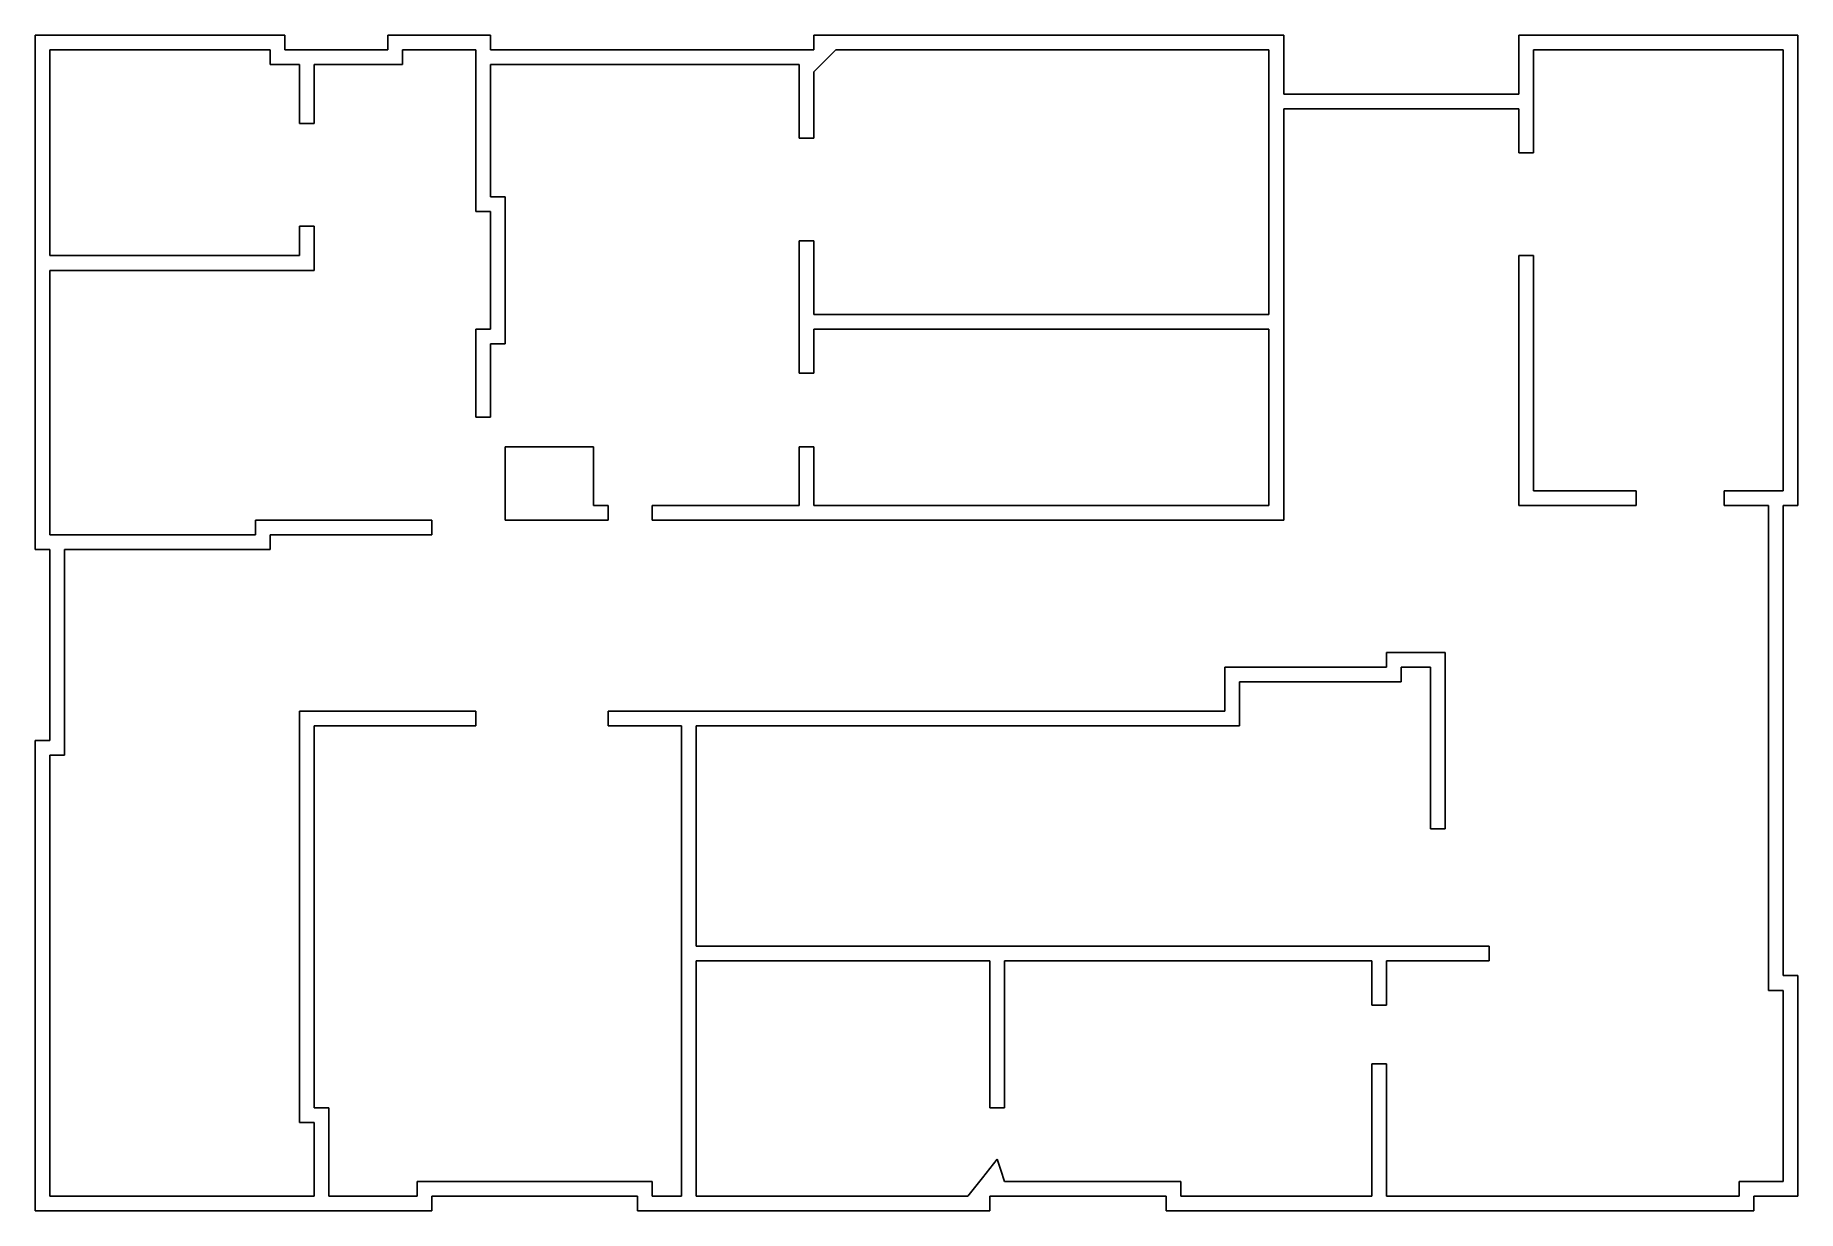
# Model space of a CAD drawing. Extents: x -42.3 to 42.3, y -28.2 to 28.2.
import ezdxf

# ---------------------------------------------------------------- set-up
doc = ezdxf.new("R2010")
doc.units = 0
doc.layers.get('0').update_dxf_attribs({"linetype": 'CONTINUOUS'})

msp = doc.modelspace()

# ---------------------------------------------------------------- linework, layer by layer
at = {"color": 0}
for p, q in [((-36.3361, 28.2222), (-42.3333, 28.2222)), ((-42.3333, 28.2222), (-42.3333, 15.875)), ((-30.3389, 28.2222), (-36.3361, 28.2222)), ((-30.3389, 27.8694), (-30.3389, 28.2222)), ((-22.9306, 28.2222), (-25.4, 28.2222)), ((-25.4, 28.2222), (-25.4, 27.8694)), ((-20.4611, 28.2222), (-22.9306, 28.2222)), ((-20.4611, 27.8694), (-20.4611, 28.2222)), ((6.35, 28.2222), (-4.93889, 28.2222)), ((-4.93889, 28.2222), (-4.93889, 27.8694)), ((17.6389, 28.2222), (6.35, 28.2222)), ((17.6389, 26.8111), (17.6389, 28.2222)), ((35.6306, 28.2222), (28.9278, 28.2222)), ((28.9278, 28.2222), (28.9278, 26.8111)), ((42.3333, 28.2222), (35.6306, 28.2222)), ((42.3333, 16.9333), (42.3333, 28.2222)), ((-41.6278, 22.5778), (-41.6278, 27.5167)), ((-41.6278, 27.5167), (-36.3361, 27.5167)), ((-36.3361, 27.5167), (-31.0444, 27.5167)), ((-31.0444, 27.5167), (-31.0444, 27.1639)), ((-31.0444, 27.1639), (-31.0444, 26.8111)), ((-30.3389, 27.5167), (-30.3389, 27.8694)), ((-27.8694, 27.5167), (-30.3389, 27.5167)), ((-25.4, 27.5167), (-27.8694, 27.5167)), ((-25.4, 27.8694), (-25.4, 27.5167)), ((-24.6944, 27.1639), (-24.6944, 27.5167)), ((-24.6944, 27.5167), (-22.9306, 27.5167)), ((-24.6944, 26.8111), (-24.6944, 27.1639)), ((-22.9306, 27.5167), (-21.1667, 27.5167)), ((-21.1667, 27.5167), (-21.1667, 23.6361)), ((-20.4611, 27.5167), (-20.4611, 27.8694)), ((-12.7, 27.5167), (-20.4611, 27.5167)), ((-4.93889, 27.5167), (-12.7, 27.5167)), ((-4.93889, 27.8694), (-4.93889, 27.5167)), ((-4.40972, 26.9875), (-3.88056, 27.5167)), ((-3.88056, 27.5167), (6.52639, 27.5167)), ((6.52639, 27.5167), (16.9333, 27.5167)), ((16.9333, 27.5167), (16.9333, 21.1667)), ((29.6333, 25.0472), (29.6333, 27.5167)), ((29.6333, 27.5167), (35.6306, 27.5167)), ((35.6306, 27.5167), (41.6278, 27.5167)), ((41.6278, 27.5167), (41.6278, 16.9333)), ((-31.0444, 26.8111), (-30.3389, 26.8111)), ((-30.3389, 26.8111), (-29.6333, 26.8111)), ((-29.6333, 26.8111), (-29.6333, 25.4)), ((-28.9278, 25.4), (-28.9278, 26.8111)), ((-28.9278, 26.8111), (-26.8111, 26.8111)), ((-26.8111, 26.8111), (-24.6944, 26.8111)), ((-20.4611, 23.6361), (-20.4611, 26.8111)), ((-20.4611, 26.8111), (-13.0528, 26.8111)), ((-13.0528, 26.8111), (-5.64444, 26.8111)), ((-5.64444, 26.8111), (-5.64444, 25.0472)), ((-4.93889, 26.4583), (-4.40972, 26.9875)), ((-4.93889, 24.8708), (-4.93889, 26.4583)), ((17.6389, 25.4), (17.6389, 26.8111)), ((28.9278, 26.8111), (28.9278, 25.4)), ((-29.6333, 25.4), (-29.6333, 23.9889)), ((-28.9278, 23.9889), (-28.9278, 25.4)), ((23.2833, 25.4), (17.6389, 25.4)), ((28.9278, 25.4), (23.2833, 25.4)), ((-5.64444, 25.0472), (-5.64444, 23.2833)), ((-4.93889, 23.2833), (-4.93889, 24.8708)), ((17.6389, 14.8167), (17.6389, 24.6944)), ((17.6389, 24.6944), (23.2833, 24.6944)), ((23.2833, 24.6944), (28.9278, 24.6944)), ((28.9278, 24.6944), (28.9278, 23.6361)), ((29.6333, 22.5778), (29.6333, 25.0472)), ((-29.6333, 23.9889), (-29.2806, 23.9889)), ((-29.2806, 23.9889), (-28.9278, 23.9889)), ((-21.1667, 23.6361), (-21.1667, 19.7556)), ((-20.4611, 20.4611), (-20.4611, 23.6361)), ((-5.64444, 23.2833), (-5.29167, 23.2833)), ((-5.29167, 23.2833), (-4.93889, 23.2833)), ((28.9278, 23.6361), (28.9278, 22.5778)), ((-41.6278, 17.6389), (-41.6278, 22.5778)), ((28.9278, 22.5778), (29.2806, 22.5778)), ((29.2806, 22.5778), (29.6333, 22.5778)), ((16.9333, 21.1667), (16.9333, 14.8167)), ((-20.1083, 20.4611), (-20.4611, 20.4611)), ((-19.7556, 20.4611), (-20.1083, 20.4611)), ((-19.7556, 16.9333), (-19.7556, 20.4611)), ((-21.1667, 19.7556), (-20.8139, 19.7556)), ((-20.8139, 19.7556), (-20.4611, 19.7556)), ((-20.4611, 19.7556), (-20.4611, 16.9333)), ((-29.2806, 19.05), (-29.6333, 19.05)), ((-29.6333, 19.05), (-29.6333, 18.3444)), ((-28.9278, 19.05), (-29.2806, 19.05)), ((-28.9278, 17.9917), (-28.9278, 19.05)), ((-29.6333, 18.3444), (-29.6333, 17.6389)), ((-28.9278, 16.9333), (-28.9278, 17.9917)), ((-5.29167, 18.3444), (-5.64444, 18.3444)), ((-5.64444, 18.3444), (-5.64444, 15.1694)), ((-4.93889, 18.3444), (-5.29167, 18.3444)), ((-4.93889, 16.5806), (-4.93889, 18.3444)), ((-35.6306, 17.6389), (-41.6278, 17.6389)), ((-29.6333, 17.6389), (-35.6306, 17.6389)), ((29.2806, 17.6389), (28.9278, 17.6389)), ((28.9278, 17.6389), (28.9278, 11.6417)), ((29.6333, 17.6389), (29.2806, 17.6389)), ((29.6333, 11.9944), (29.6333, 17.6389)), ((-41.6278, 10.5833), (-41.6278, 16.9333)), ((-41.6278, 16.9333), (-35.2778, 16.9333)), ((-35.2778, 16.9333), (-28.9278, 16.9333)), ((-20.4611, 16.9333), (-20.4611, 14.1111)), ((-19.7556, 13.4056), (-19.7556, 16.9333)), ((-4.93889, 14.8167), (-4.93889, 16.5806)), ((41.6278, 16.9333), (41.6278, 6.35)), ((42.3333, 5.64444), (42.3333, 16.9333)), ((-42.3333, 15.875), (-42.3333, 3.52778)), ((-5.64444, 15.1694), (-5.64444, 11.9944)), ((5.99722, 14.8167), (-4.93889, 14.8167)), ((16.9333, 14.8167), (5.99722, 14.8167)), ((17.6389, 4.93889), (17.6389, 14.8167)), ((-20.8139, 14.1111), (-21.1667, 14.1111)), ((-21.1667, 14.1111), (-21.1667, 11.9944)), ((-20.4611, 14.1111), (-20.8139, 14.1111)), ((-4.93889, 13.0528), (-4.93889, 14.1111)), ((-4.93889, 14.1111), (5.99722, 14.1111)), ((5.99722, 14.1111), (16.9333, 14.1111)), ((16.9333, 14.1111), (16.9333, 9.87778)), ((-20.4611, 11.6417), (-20.4611, 13.4056)), ((-20.4611, 13.4056), (-20.1083, 13.4056)), ((-20.1083, 13.4056), (-19.7556, 13.4056)), ((-4.93889, 11.9944), (-4.93889, 13.0528)), ((-21.1667, 11.9944), (-21.1667, 9.87778)), ((-5.64444, 11.9944), (-5.29167, 11.9944)), ((-5.29167, 11.9944), (-4.93889, 11.9944)), ((29.6333, 6.35), (29.6333, 11.9944)), ((-20.4611, 9.87778), (-20.4611, 11.6417)), ((28.9278, 11.6417), (28.9278, 5.64444)), ((-41.6278, 4.23333), (-41.6278, 10.5833)), ((-21.1667, 9.87778), (-20.8139, 9.87778)), ((-20.8139, 9.87778), (-20.4611, 9.87778)), ((16.9333, 9.87778), (16.9333, 5.64444)), ((-17.6389, 8.46667), (-19.7556, 8.46667)), ((-19.7556, 8.46667), (-19.7556, 6.70278)), ((-15.5222, 8.46667), (-17.6389, 8.46667)), ((-15.5222, 7.05556), (-15.5222, 8.46667)), ((-5.29167, 8.46667), (-5.64444, 8.46667)), ((-5.64444, 8.46667), (-5.64444, 7.05556)), ((-4.93889, 8.46667), (-5.29167, 8.46667)), ((-4.93889, 7.05556), (-4.93889, 8.46667)), ((-15.5222, 5.64444), (-15.5222, 7.05556)), ((-5.64444, 7.05556), (-5.64444, 5.64444)), ((-4.93889, 5.64444), (-4.93889, 7.05556)), ((-19.7556, 6.70278), (-19.7556, 4.93889)), ((32.1028, 6.35), (29.6333, 6.35)), ((34.5722, 6.35), (32.1028, 6.35)), ((34.5722, 5.99722), (34.5722, 6.35)), ((34.5722, 5.64444), (34.5722, 5.99722)), ((40.2167, 6.35), (38.8056, 6.35)), ((38.8056, 6.35), (38.8056, 5.99722)), ((38.8056, 5.99722), (38.8056, 5.64444)), ((41.6278, 6.35), (40.2167, 6.35)), ((-15.1694, 5.64444), (-15.5222, 5.64444)), ((-14.8167, 5.64444), (-15.1694, 5.64444)), ((-14.8167, 5.29167), (-14.8167, 5.64444)), ((-14.8167, 4.93889), (-14.8167, 5.29167)), ((-9.17222, 5.64444), (-12.7, 5.64444)), ((-12.7, 5.64444), (-12.7, 5.29167)), ((-12.7, 5.29167), (-12.7, 4.93889)), ((-5.64444, 5.64444), (-9.17222, 5.64444)), ((5.99722, 5.64444), (-4.93889, 5.64444)), ((16.9333, 5.64444), (5.99722, 5.64444)), ((28.9278, 5.64444), (31.75, 5.64444)), ((31.75, 5.64444), (34.5722, 5.64444)), ((38.8056, 5.64444), (39.8639, 5.64444)), ((39.8639, 5.64444), (40.9222, 5.64444)), ((40.9222, 5.64444), (40.9222, -5.99722)), ((41.6278, -5.64444), (41.6278, 5.64444)), ((41.6278, 5.64444), (41.9806, 5.64444)), ((41.9806, 5.64444), (42.3333, 5.64444)), ((-27.5167, 4.93889), (-31.75, 4.93889)), ((-31.75, 4.93889), (-31.75, 4.58611)), ((-31.75, 4.58611), (-31.75, 4.23333)), ((-23.2833, 4.93889), (-27.5167, 4.93889)), ((-23.2833, 4.58611), (-23.2833, 4.93889)), ((-23.2833, 4.23333), (-23.2833, 4.58611)), ((-19.7556, 4.93889), (-17.2861, 4.93889)), ((-17.2861, 4.93889), (-14.8167, 4.93889)), ((-12.7, 4.93889), (2.46944, 4.93889)), ((2.46944, 4.93889), (17.6389, 4.93889)), ((-42.3333, 3.52778), (-41.9806, 3.52778)), ((-41.9806, 3.52778), (-41.6278, 3.52778)), ((-36.6889, 4.23333), (-41.6278, 4.23333)), ((-41.6278, 3.52778), (-41.6278, -1.05833)), ((-40.9222, -1.41111), (-40.9222, 3.52778)), ((-40.9222, 3.52778), (-35.9833, 3.52778)), ((-31.75, 4.23333), (-36.6889, 4.23333)), ((-35.9833, 3.52778), (-31.0444, 3.52778)), ((-31.0444, 3.88056), (-31.0444, 4.23333)), ((-31.0444, 4.23333), (-27.1639, 4.23333)), ((-31.0444, 3.52778), (-31.0444, 3.88056)), ((-27.1639, 4.23333), (-23.2833, 4.23333)), ((-41.6278, -1.05833), (-41.6278, -5.64444)), ((-40.9222, -6.35), (-40.9222, -1.41111)), ((23.9889, -1.41111), (22.5778, -1.41111)), ((22.5778, -1.41111), (22.5778, -1.76389)), ((25.4, -1.41111), (23.9889, -1.41111)), ((25.4, -5.64444), (25.4, -1.41111)), ((18.6972, -2.11667), (14.8167, -2.11667)), ((14.8167, -2.11667), (14.8167, -3.175)), ((22.5778, -2.11667), (18.6972, -2.11667)), ((22.5778, -1.76389), (22.5778, -2.11667)), ((23.2833, -2.46944), (23.2833, -2.11667)), ((23.2833, -2.11667), (23.9889, -2.11667)), ((23.2833, -2.82222), (23.2833, -2.46944)), ((23.9889, -2.11667), (24.6944, -2.11667)), ((24.6944, -2.11667), (24.6944, -5.99722)), ((14.8167, -3.175), (14.8167, -4.23333)), ((15.5222, -3.88056), (15.5222, -2.82222)), ((15.5222, -2.82222), (19.4028, -2.82222)), ((19.4028, -2.82222), (23.2833, -2.82222)), ((-25.4, -4.23333), (-29.6333, -4.23333)), ((-29.6333, -4.23333), (-29.6333, -14.1111)), ((-21.1667, -4.23333), (-25.4, -4.23333)), ((-21.1667, -4.58611), (-21.1667, -4.23333)), ((0, -4.23333), (-14.8167, -4.23333)), ((-14.8167, -4.23333), (-14.8167, -4.58611)), ((14.8167, -4.23333), (0, -4.23333)), ((15.5222, -4.93889), (15.5222, -3.88056)), ((-28.9278, -14.1111), (-28.9278, -4.93889)), ((-28.9278, -4.93889), (-25.0472, -4.93889)), ((-25.0472, -4.93889), (-21.1667, -4.93889)), ((-21.1667, -4.93889), (-21.1667, -4.58611)), ((-14.8167, -4.58611), (-14.8167, -4.93889)), ((-14.8167, -4.93889), (-13.0528, -4.93889)), ((-13.0528, -4.93889), (-11.2889, -4.93889)), ((-11.2889, -4.93889), (-11.2889, -16.2278)), ((-10.5833, -10.2306), (-10.5833, -4.93889)), ((-10.5833, -4.93889), (2.46944, -4.93889)), ((2.46944, -4.93889), (15.5222, -4.93889)), ((-41.9806, -5.64444), (-42.3333, -5.64444)), ((-42.3333, -5.64444), (-42.3333, -16.9333)), ((-41.6278, -5.64444), (-41.9806, -5.64444)), ((25.4, -9.87778), (25.4, -5.64444)), ((41.6278, -16.9333), (41.6278, -5.64444)), ((-41.6278, -16.9333), (-41.6278, -6.35)), ((-41.6278, -6.35), (-41.275, -6.35)), ((-41.275, -6.35), (-40.9222, -6.35)), ((24.6944, -5.99722), (24.6944, -9.87778)), ((40.9222, -5.99722), (40.9222, -17.6389)), ((24.6944, -9.87778), (25.0472, -9.87778)), ((25.0472, -9.87778), (25.4, -9.87778)), ((-10.5833, -15.5222), (-10.5833, -10.2306)), ((-29.6333, -14.1111), (-29.6333, -23.9889)), ((-28.9278, -23.2833), (-28.9278, -14.1111)), ((8.46667, -15.5222), (-10.5833, -15.5222)), ((27.5167, -15.5222), (8.46667, -15.5222)), ((27.5167, -15.875), (27.5167, -15.5222)), ((27.5167, -16.2278), (27.5167, -15.875)), ((-42.3333, -16.9333), (-42.3333, -28.2222)), ((-41.6278, -27.5167), (-41.6278, -16.9333)), ((-11.2889, -16.2278), (-11.2889, -27.5167)), ((-10.5833, -21.8722), (-10.5833, -16.2278)), ((-10.5833, -16.2278), (-3.52778, -16.2278)), ((-3.52778, -16.2278), (3.52778, -16.2278)), ((3.52778, -16.2278), (3.52778, -19.7556)), ((4.23333, -19.7556), (4.23333, -16.2278)), ((4.23333, -16.2278), (13.0528, -16.2278)), ((13.0528, -16.2278), (21.8722, -16.2278)), ((21.8722, -16.2278), (21.8722, -17.2861)), ((22.5778, -17.2861), (22.5778, -16.2278)), ((22.5778, -16.2278), (25.0472, -16.2278)), ((25.0472, -16.2278), (27.5167, -16.2278)), ((41.9806, -16.9333), (41.6278, -16.9333)), ((42.3333, -16.9333), (41.9806, -16.9333)), ((42.3333, -22.225), (42.3333, -16.9333)), ((21.8722, -17.2861), (21.8722, -18.3444)), ((22.5778, -18.3444), (22.5778, -17.2861)), ((40.9222, -17.6389), (41.275, -17.6389)), ((41.275, -17.6389), (41.6278, -17.6389)), ((41.6278, -17.6389), (41.6278, -22.225)), ((21.8722, -18.3444), (22.225, -18.3444)), ((22.225, -18.3444), (22.5778, -18.3444)), ((3.52778, -19.7556), (3.52778, -23.2833)), ((4.23333, -23.2833), (4.23333, -19.7556)), ((-10.5833, -27.5167), (-10.5833, -21.8722)), ((22.225, -21.1667), (21.8722, -21.1667)), ((21.8722, -21.1667), (21.8722, -24.3417)), ((22.5778, -21.1667), (22.225, -21.1667)), ((22.5778, -24.3417), (22.5778, -21.1667)), ((41.6278, -22.225), (41.6278, -26.8111)), ((42.3333, -27.5167), (42.3333, -22.225)), ((-28.575, -23.2833), (-28.9278, -23.2833)), ((-28.2222, -23.2833), (-28.575, -23.2833)), ((-28.2222, -25.4), (-28.2222, -23.2833)), ((3.52778, -23.2833), (3.88056, -23.2833)), ((3.88056, -23.2833), (4.23333, -23.2833)), ((-29.6333, -23.9889), (-29.2806, -23.9889)), ((-29.2806, -23.9889), (-28.9278, -23.9889)), ((-28.9278, -23.9889), (-28.9278, -25.7528)), ((21.8722, -24.3417), (21.8722, -27.5167)), ((22.5778, -27.5167), (22.5778, -24.3417)), ((-28.9278, -25.7528), (-28.9278, -27.5167)), ((-28.2222, -27.5167), (-28.2222, -25.4)), ((3.88056, -25.7528), (3.175, -26.6347)), ((4.05694, -26.2819), (3.88056, -25.7528)), ((-18.3444, -26.8111), (-23.9889, -26.8111)), ((-23.9889, -26.8111), (-23.9889, -27.1639)), ((-12.7, -26.8111), (-18.3444, -26.8111)), ((-12.7, -27.1639), (-12.7, -26.8111)), ((3.175, -26.6347), (2.46944, -27.5167)), ((4.23333, -26.8111), (4.05694, -26.2819)), ((8.46667, -26.8111), (4.23333, -26.8111)), ((12.7, -26.8111), (8.46667, -26.8111)), ((12.7, -27.1639), (12.7, -26.8111)), ((40.5694, -26.8111), (39.5111, -26.8111)), ((39.5111, -26.8111), (39.5111, -27.1639)), ((41.6278, -26.8111), (40.5694, -26.8111)), ((-35.2778, -27.5167), (-41.6278, -27.5167)), ((-28.9278, -27.5167), (-35.2778, -27.5167)), ((-26.1056, -27.5167), (-28.2222, -27.5167)), ((-23.9889, -27.5167), (-26.1056, -27.5167)), ((-23.9889, -27.1639), (-23.9889, -27.5167)), ((-23.2833, -27.8694), (-23.2833, -27.5167)), ((-23.2833, -27.5167), (-18.3444, -27.5167)), ((-23.2833, -28.2222), (-23.2833, -27.8694)), ((-18.3444, -27.5167), (-13.4056, -27.5167)), ((-13.4056, -27.5167), (-13.4056, -27.8694)), ((-13.4056, -27.8694), (-13.4056, -28.2222)), ((-12.7, -27.5167), (-12.7, -27.1639)), ((-11.9944, -27.5167), (-12.7, -27.5167)), ((-11.2889, -27.5167), (-11.9944, -27.5167)), ((-4.05694, -27.5167), (-10.5833, -27.5167)), ((2.46944, -27.5167), (-4.05694, -27.5167)), ((3.52778, -27.8694), (3.52778, -27.5167)), ((3.52778, -27.5167), (7.76111, -27.5167)), ((3.52778, -28.2222), (3.52778, -27.8694)), ((7.76111, -27.5167), (11.9944, -27.5167)), ((11.9944, -27.5167), (11.9944, -27.8694)), ((11.9944, -27.8694), (11.9944, -28.2222)), ((12.7, -27.5167), (12.7, -27.1639)), ((17.2861, -27.5167), (12.7, -27.5167)), ((21.8722, -27.5167), (17.2861, -27.5167)), ((31.0444, -27.5167), (22.5778, -27.5167)), ((39.5111, -27.5167), (31.0444, -27.5167)), ((39.5111, -27.1639), (39.5111, -27.5167)), ((40.2167, -27.8694), (40.2167, -27.5167)), ((40.2167, -27.5167), (41.275, -27.5167)), ((40.2167, -28.2222), (40.2167, -27.8694)), ((41.275, -27.5167), (42.3333, -27.5167)), ((-42.3333, -28.2222), (-32.8083, -28.2222)), ((-32.8083, -28.2222), (-23.2833, -28.2222)), ((-13.4056, -28.2222), (-4.93889, -28.2222)), ((-4.93889, -28.2222), (3.52778, -28.2222)), ((11.9944, -28.2222), (26.1056, -28.2222)), ((26.1056, -28.2222), (40.2167, -28.2222))]:
    msp.add_line(p, q, dxfattribs=at)

doc.saveas('drawing.dxf')
